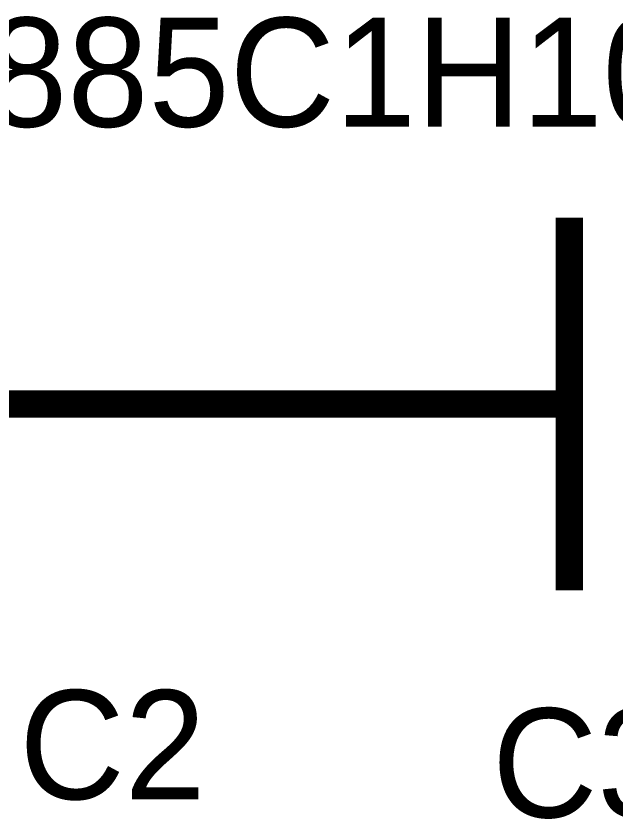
# Model space of a CAD drawing. Header units: inches. Extents: x 0 to 569, y 0 to 432.
# Drawn here: x 103.95 to 110.49, y 175.8 to 184.56 of the extents above; entities that cross this region are included whole.
import ezdxf

# ---------------------------------------------------------------- set-up
doc = ezdxf.new("R2010")
doc.units = ezdxf.units.IN
doc.layers.add('Sheet', color=255, linetype='Continuous')

msp = doc.modelspace()

# ---------------------------------------------------------------- linework, layer by layer
at = {"layer": 'Sheet'}
for points in [[(109.984, 178.2961, 0.2997, 0.2997, 0), (109.984, 182.3641, 0.2997, 0.2997, 0)], [(106.685, 180.3301, 0.2997, 0.2997, 0), (101.6, 180.3301, 0.2997, 0.2997, 0)], [(109.2274, 180.3301, 0.2997, 0.2997, 0), (106.685, 180.3301, 0.2997, 0.2997, 0)], [(109.2274, 180.3301, 0.2997, 0.2997, 0), (109.984, 180.3301, 0.2997, 0.2997, 0)]]:
    msp.add_lwpolyline(points, format="xyseb", dxfattribs=at)

# ---------------------------------------------------------------- texts
for s, height, p in [('GRM1885C1H100JA01D', 1.190625, (99.0203, 183.3562)), ('C2', 1.19063, (103.9813, 176.0141)), ('C3', 1.19063, (109.1406, 175.8156))]:
    msp.add_text(s, height=height, dxfattribs=at).set_placement(p)

doc.saveas('drawing.dxf')
